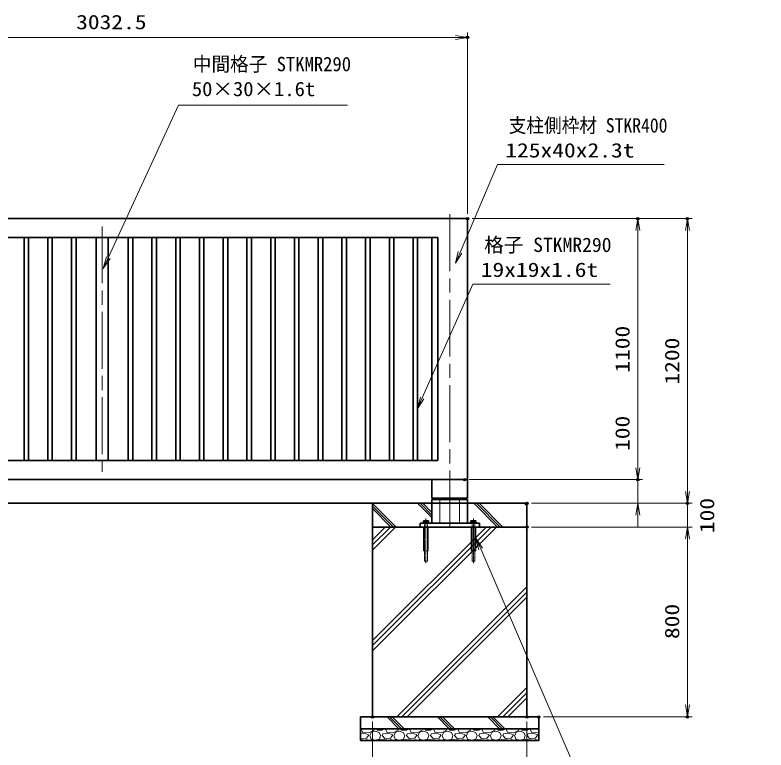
# Model space of a CAD drawing. Units: millimetres at full size. Extents: x -5940 to 5940, y -4200 to 4200.
# Drawn here: x -2394 to 769, y -2539 to 559 of the extents above; entities that cross this region are included whole.
import ezdxf
from ezdxf.enums import TextEntityAlignment as Align

# ---------------------------------------------------------------- set-up
doc = ezdxf.new("R2010")
doc.units = ezdxf.units.MM
doc.header["$LTSCALE"] = 20
doc.header["$PDMODE"] = 32
doc.header["$PDSIZE"] = 10
doc.linetypes.add('DASHED', pattern=[7.5, 6, -1.5])
doc.linetypes.add('USER1', pattern=[18, 12, -1.5, 3, -1.5])
for name, color, linetype, lineweight in [('0-1_軸線', 200, 'USER1', 15), ('0-2_外形線', 7, 'Continuous', 35), ('0-3_寸法線', 4, 'Continuous', 18), ('0-4_0', 7, 'Continuous', 18), ('0-9_細線', 2, 'Continuous', 35), ('0-A_隠れ線', 140, 'DASHED', 18), ('0-F_ハッチング', 253, 'Continuous', 13)]:
    doc.layers.add(name, color=color, linetype=linetype, lineweight=lineweight)
doc.layers.add('0-5_Defpoints', color=7, linetype='Continuous')
doc.styles.add('ＭＳ ゴシック', font='')
doc.styles.get('ＭＳ ゴシック').set_extended_font_data('MS Gothic')

# ---------------------------------------------------------------- blocks, each defined once
blk = doc.blocks.new('PROFSP005ACXU6')
at = {"layer": '0-2_外形線'}
for p, q in [((12, 166), (12, 0)), ((199.9, 103.9), (12, 103.9)), ((12, -166), (12, 0)), ((216, 0), (216, 180)), ((199.9, -103.9), (12, -103.9))]:
    blk.add_line(p, q, dxfattribs=at)
for points in [[(108, 207.8), (12, 207.8), (12, 166), (0, 166), (0, 0)], [(108, -207.8), (12, -207.8), (12, -166), (0, -166), (0, 0)], [(216, 180), (199.9, 207.8), (108, 207.8)], [(216, 0), (216, -180), (199.9, -207.8), (108, -207.8)]]:
    blk.add_lwpolyline(points, dxfattribs=at)
for centre, radius, start, end in [((124, 155.9), 92, 325.61587, 34.38413), ((-127.9, 0), 343.9, 342.41211, 17.58789), ((124, -155.9), 92, 325.61587, 34.38413)]:
    blk.add_arc(centre, radius, start, end, dxfattribs=at)
blk = doc.blocks.new('A$C7A822601')
at = {"layer": '0-4_0', "rotation": 90}
blk.add_blockref('PROFSP005ACXU6', (0, 0), dxfattribs=at)
blk = doc.blocks.new('A$C6D307EEA')
at = {"layer": '0-1_軸線'}
for p, q in [((-2000, 706.8), (-2000, -3050.8)), ((2000, 706.8), (2000, -3050.8))]:
    blk.add_line(p, q, dxfattribs=at)
at = {"layer": '0-2_外形線'}
for p, q in [((-1500, 4000), (-1500, 2420)), ((-1500, 4000), (1500, 4000)), ((1500, 4000), (1500, 2420)), ((1500, 2420), (-1500, 2420)), ((1500, 2320), (-1500, 2320)), ((-1500, 2320), (-1500, 320)), ((1500, 2320), (1500, 320))]:
    blk.add_line(p, q, dxfattribs=at)
blk.add_lwpolyline([(-2500, 320), (2500, 320), (2500, 0), (-2500, 0)], close=True, dxfattribs=at)
at = {"layer": '0-9_細線'}
for p, q in [((-826, 2420), (-826, 2320)), ((826, 2420), (826, 2320))]:
    blk.add_line(p, q, dxfattribs=at)
at = {"layer": '0-A_隠れ線'}
for p, q in [((-826, 2320), (-826, 320)), ((826, 2320), (826, 320)), ((-2120, 320), (-2120, 0)), ((-2120, 0), (-2120, -2880)), ((-1880, 320), (-1880, 0)), ((-1880, -2880), (-1880, 0)), ((1800, 0), (1800, -2000)), ((1880, 320), (1880, 0)), ((2120, 320), (2120, 0)), ((2120, -2880), (2120, 0)), ((2200, -2000), (2200, 0)), ((1800, -2000), (2200, -2000)), ((-2120, -2880), (-1880, -2880))]:
    blk.add_line(p, q, dxfattribs=at)
for points in [[(-2200, 0), (-2200, -2000), (-1800, -2000), (-1800, 0)], [(1880, 0), (1880, -2880), (2120, -2880)]]:
    blk.add_lwpolyline(points, dxfattribs=at)
at = {"layer": '0-9_細線'}
for p in [(-2000, 320), (2000, 320)]:
    blk.add_blockref('A$C7A822601', p, dxfattribs=at)
blk = doc.blocks.new('_Open')
at = {"layer": '0-4_0'}
blk.add_line((-20, 3.333), (0, 0), dxfattribs=at)
blk.add_lwpolyline([(-20, -3.333), (0, 0), (-20, 0)], dxfattribs=at)
blk = doc.blocks.new('S37')
at = {"layer": '0-3_寸法線'}
for points in [[(-5703938.6, 54935164.4), (-5717621, 54935164.4), (-5727415.6, 54957903.2), (-5727811.2, 54958821.6)], [(-5727262.5, 54957969.2), (-5727811.2, 54958821.6), (-5727568.7, 54957837.3)]]:
    blk.add_lwpolyline(points, dxfattribs=at)
at = {"layer": '0-3_寸法線', "color": 254, "style": 'ＭＳ ゴシック'}
for s, width, p in [('アンカ-ボルト', 0.75, (-5716361, 54937661.2)), ('M12×160\u3000ユニクロ', 0.9, (-5716553, 54935561.2))]:
    blk.add_text(s, height=1212, dxfattribs=dict(at, width=width)).set_placement(p, align=Align.BOTTOM_LEFT)
blk = doc.blocks.new('S40')
at = {"layer": '0-3_寸法線'}
for points in [[(-5711973.2, 54990297.7), (-5726003, 54990297.7), (-5729146.5, 54982898.9), (-5729537.5, 54981978.6)], [(-5729299.9, 54982964.1), (-5729537.5, 54981978.6), (-5728993.1, 54982833.8)]]:
    blk.add_lwpolyline(points, dxfattribs=at)
at = {"layer": '0-3_寸法線', "color": 254, "style": 'ＭＳ ゴシック'}
for s, width, p in [('支柱側枠材 STKR400', 0.9, (-5725058, 54992637)), ('125x40x2.3t', 1.2, (-5725346, 54990537))]:
    blk.add_text(s, height=1212, dxfattribs=dict(at, width=width)).set_placement(p, align=Align.BOTTOM_LEFT)
blk = doc.blocks.new('S41')
at = {"layer": '0-3_寸法線'}
for points in [[(-5716516.4, 54980229.9), (-5728069.4, 54980229.9), (-5732344.3, 54970631.2), (-5732751.2, 54969717.7)], [(-5732496.6, 54970699), (-5732751.2, 54969717.7), (-5732192.1, 54970563.4)]]:
    blk.add_lwpolyline(points, dxfattribs=at)
at = {"layer": '0-3_寸法線', "color": 254, "style": 'ＭＳ ゴシック'}
blk.add_text('格子 STKMR290', height=1212, dxfattribs=at).set_placement((-5727124.4, 54982569.3), align=Align.BOTTOM_LEFT)
at = {"layer": '0-3_寸法線', "color": 254, "style": 'ＭＳ ゴシック', "width": 1.2}
blk.add_text('19x19x1.6t', height=1212, dxfattribs=at).set_placement((-5727412.4, 54980469.3), align=Align.BOTTOM_LEFT)
blk = doc.blocks.new('S43')
at = {"layer": '0-3_寸法線'}
for points in [[(-5738640, 54995309.2), (-5752860, 54995309.2), (-5758785.3, 54982442.7), (-5759203.5, 54981534.4)], [(-5758936.6, 54982512.4), (-5759203.5, 54981534.4), (-5758633.9, 54982373)]]:
    blk.add_lwpolyline(points, dxfattribs=at)
at = {"layer": '0-3_寸法線', "color": 254, "style": 'ＭＳ ゴシック'}
for s, width, p in [('中間格子 STKMR290', 0.95, (-5751667.2, 54997806)), ('50×30×1.6t', 1.05, (-5751744, 54995706))]:
    blk.add_text(s, height=1212, dxfattribs=dict(at, width=width)).set_placement(p, align=Align.BOTTOM_LEFT)

msp = doc.modelspace()

# ---------------------------------------------------------------- linework, layer by layer
at = {"layer": '0-1_軸線'}
for p, q in [((-562.97, -281.11), (-562.97, -1617.68)), ((-2026.72, -332.17), (-2026.72, -1366.17))]:
    msp.add_line(p, q, dxfattribs=at)
at = {"layer": '0-2_外形線'}
for p, q in [((-3520.47, -299.17), (-487.97, -299.17)), ((-487.97, -299.17), (-487.97, -1399.17)), ((-3440.47, -379.17), (-612.97, -379.17)), ((-612.97, -379.17), (-612.97, -1319.17)), ((-612.97, -1319.17), (-3440.47, -1319.17)), ((-487.97, -1399.17), (-3520.47, -1399.17)), ((-3887.97, -1499.17), (-237.97, -1499.17))]:
    msp.add_line(p, q, dxfattribs=at)
for points in [[(-2355.6, -1319.17), (-2336.6, -1319.17), (-2336.6, -379.17), (-2355.6, -379.17)], [(-2255.6, -1319.17), (-2236.6, -1319.17), (-2236.6, -379.17), (-2255.6, -379.17)], [(-2155.6, -1319.17), (-2136.6, -1319.17), (-2136.6, -379.17), (-2155.6, -379.17)], [(-2051.72, -1319.17), (-2001.72, -1319.17), (-2001.72, -379.17), (-2051.72, -379.17)], [(-1897.85, -1319.17), (-1916.85, -1319.17), (-1916.85, -379.17), (-1897.85, -379.17)], [(-1797.85, -1319.17), (-1816.85, -1319.17), (-1816.85, -379.17), (-1797.85, -379.17)], [(-1697.85, -1319.17), (-1716.85, -1319.17), (-1716.85, -379.17), (-1697.85, -379.17)], [(-1597.85, -1319.17), (-1616.85, -1319.17), (-1616.85, -379.17), (-1597.85, -379.17)], [(-1497.85, -1319.17), (-1516.85, -1319.17), (-1516.85, -379.17), (-1497.85, -379.17)], [(-1397.85, -1319.17), (-1416.85, -1319.17), (-1416.85, -379.17), (-1397.85, -379.17)], [(-1297.85, -1319.17), (-1316.85, -1319.17), (-1316.85, -379.17), (-1297.85, -379.17)], [(-1216.85, -1319.17), (-1197.85, -1319.17), (-1197.85, -379.17), (-1216.85, -379.17)], [(-1116.85, -1319.17), (-1097.85, -1319.17), (-1097.85, -379.17), (-1116.85, -379.17)], [(-1016.85, -1319.17), (-997.85, -1319.17), (-997.85, -379.17), (-1016.85, -379.17)], [(-916.85, -1319.17), (-897.85, -1319.17), (-897.85, -379.17), (-916.85, -379.17)], [(-816.85, -1319.17), (-797.85, -1319.17), (-797.85, -379.17), (-816.85, -379.17)], [(-716.85, -1319.17), (-697.85, -1319.17), (-697.85, -379.17), (-716.85, -379.17)], [(-887.97, -1599.17), (-237.97, -1599.17), (-237.97, -1499.17), (-887.97, -1499.17)], [(-887.97, -1599.17), (-237.97, -1599.17), (-237.97, -2399.17), (-887.97, -2399.17)], [(-937.97, -2399.17), (-187.97, -2399.17), (-187.97, -2449.17), (-937.97, -2449.17)], [(-187.97, -2449.17), (-937.97, -2449.17), (-937.97, -2499.17), (-187.97, -2499.17)]]:
    msp.add_lwpolyline(points, close=True, dxfattribs=at)
at = {"layer": '0-3_寸法線'}
for p, q in [((-487.97, -279.17), (-487.97, 484.2)), ((-3520.47, 464.2), (-487.97, 464.2)), ((-467.97, -299.17), (249.38, -299.17)), ((-467.97, -299.17), (458.12, -299.17)), ((229.38, -1399.17), (229.38, -299.17)), ((438.12, -1499.17), (438.12, -299.17)), ((229.38, -1349.17), (229.38, -1299.17)), ((-480.47, -1399.17), (249.38, -1399.17)), ((-480.47, -1399.17), (249.38, -1399.17)), ((229.38, -1499.17), (229.38, -1399.17)), ((438.12, -1449.17), (438.12, -1399.17)), ((-217.97, -1499.17), (249.38, -1499.17)), ((-217.97, -1499.17), (458.12, -1499.17)), ((-217.97, -1499.17), (458.12, -1499.17)), ((438.12, -1599.17), (438.12, -1499.17)), ((229.38, -1549.17), (229.38, -1599.17)), ((-217.97, -1599.17), (458.12, -1599.17)), ((-217.97, -1599.17), (458.12, -1599.17)), ((438.12, -1599.17), (438.12, -2399.17)), ((438.12, -1649.17), (438.12, -1699.17)), ((-167.97, -2399.17), (458.12, -2399.17)), ((-887.97, -2419.17), (-887.97, -2847.77)), ((-237.97, -2419.17), (-237.97, -2847.77))]:
    msp.add_line(p, q, dxfattribs=at)
at = {"layer": '0-5_Defpoints'}
for p in [(-487.97, 464.2), (-487.97, -299.17), (-487.97, -299.17), (229.38, -299.17), (438.12, -299.17), (-500.47, -1399.17), (229.38, -1399.17), (-237.97, -1499.17), (438.12, -1499.17), (-237.97, -1599.17), (-887.97, -2399.17), (-237.97, -2399.17), (-187.97, -2399.17), (438.12, -2399.17)]:
    msp.add_point(p, dxfattribs=at)
at = {"layer": '0-9_細線'}
msp.add_line((-637.97, -379.17), (-637.97, -1319.17), dxfattribs=at)
at = {"layer": '0-F_ハッチング'}
for p, q in [((-788.73, -1599.17), (-887.97, -1499.92)), ((-799.6, -1599.17), (-887.97, -1510.8)), ((-637.97, -1559.54), (-698.35, -1499.17)), ((-637.97, -1548.67), (-687.47, -1499.17)), ((-637.97, -1537.79), (-676.6, -1499.17)), ((-361.21, -1599.17), (-461.21, -1499.17)), ((-350.34, -1599.17), (-450.34, -1499.17)), ((-339.46, -1599.17), (-439.46, -1499.17)), ((-237.97, -1510.28), (-249.08, -1499.17)), ((-237.97, -1499.4), (-238.21, -1499.17)), ((-810.48, -1599.17), (-887.97, -1521.67)), ((-887.97, -1653.04), (-834.1, -1599.17)), ((-887.97, -2077.31), (-409.83, -1599.17)), ((-887.97, -1674.79), (-812.35, -1599.17)), ((-887.97, -2099.06), (-388.08, -1599.17)), ((-887.97, -1696.54), (-790.6, -1599.17)), ((-887.97, -2120.81), (-366.33, -1599.17)), ((-785.57, -2399.17), (-237.97, -1851.57)), ((-763.82, -2399.17), (-237.97, -1873.32)), ((-742.07, -2399.17), (-237.97, -1895.07)), ((-361.3, -2399.17), (-237.97, -2275.83)), ((-339.55, -2399.17), (-237.97, -2297.58)), ((-317.8, -2399.17), (-237.97, -2319.33)), ((-776.9, -2449.17), (-826.9, -2399.17)), ((-766.02, -2449.17), (-816.02, -2399.17)), ((-755.15, -2449.17), (-805.15, -2399.17)), ((-564.77, -2449.17), (-614.77, -2399.17)), ((-553.89, -2449.17), (-603.89, -2399.17)), ((-543.02, -2449.17), (-593.02, -2399.17)), ((-352.63, -2449.17), (-402.63, -2399.17)), ((-341.76, -2449.17), (-391.76, -2399.17)), ((-330.88, -2449.17), (-380.88, -2399.17)), ((-187.97, -2401.7), (-190.5, -2399.17)), ((-935.35, -2452.88), (-932, -2449.17)), ((-928.23, -2465.07), (-935.35, -2452.88)), ((-902.83, -2467.1), (-928.23, -2465.07)), ((-881.5, -2455.93), (-902.83, -2467.1)), ((-898.77, -2478.28), (-892.67, -2464.06)), ((-892.67, -2464.06), (-876.42, -2458.98)), ((-879.57, -2449.17), (-881.5, -2455.93)), ((-876.42, -2458.98), (-860.16, -2465.07)), ((-870.71, -2449.17), (-868.29, -2454.91)), ((-868.29, -2454.91), (-846.95, -2455.93)), ((-860.16, -2465.07), (-854.07, -2478.28)), ((-846.95, -2455.93), (-838.2, -2449.17)), ((-833.75, -2452.88), (-830.4, -2449.17)), ((-826.63, -2465.07), (-833.75, -2452.88)), ((-801.23, -2467.1), (-826.63, -2465.07)), ((-779.9, -2455.93), (-801.23, -2467.1)), ((-797.17, -2478.28), (-791.07, -2464.06)), ((-791.07, -2464.06), (-774.82, -2458.98)), ((-777.97, -2449.17), (-779.9, -2455.93)), ((-774.82, -2458.98), (-758.56, -2465.07)), ((-769.11, -2449.17), (-766.69, -2454.91)), ((-766.69, -2454.91), (-745.35, -2455.93)), ((-758.56, -2465.07), (-752.47, -2478.28)), ((-745.35, -2455.93), (-736.6, -2449.17)), ((-732.15, -2452.88), (-728.8, -2449.17)), ((-725.03, -2465.07), (-732.15, -2452.88)), ((-699.63, -2467.1), (-725.03, -2465.07)), ((-678.3, -2455.93), (-699.63, -2467.1)), ((-695.57, -2478.28), (-689.47, -2464.06)), ((-689.47, -2464.06), (-673.22, -2458.98)), ((-676.37, -2449.17), (-678.3, -2455.93)), ((-673.22, -2458.98), (-656.96, -2465.07)), ((-667.51, -2449.17), (-665.09, -2454.91)), ((-665.09, -2454.91), (-643.75, -2455.93)), ((-656.96, -2465.07), (-650.87, -2478.28)), ((-643.75, -2455.93), (-635, -2449.17)), ((-630.55, -2452.88), (-627.2, -2449.17)), ((-623.43, -2465.07), (-630.55, -2452.88)), ((-598.03, -2467.1), (-623.43, -2465.07)), ((-576.7, -2455.93), (-598.03, -2467.1)), ((-593.97, -2478.28), (-587.87, -2464.06)), ((-587.87, -2464.06), (-571.62, -2458.98)), ((-574.77, -2449.17), (-576.7, -2455.93)), ((-571.62, -2458.98), (-555.36, -2465.07)), ((-565.91, -2449.17), (-563.49, -2454.91)), ((-563.49, -2454.91), (-542.15, -2455.93)), ((-555.36, -2465.07), (-549.27, -2478.28)), ((-542.15, -2455.93), (-533.4, -2449.17)), ((-528.95, -2452.88), (-525.6, -2449.17)), ((-521.83, -2465.07), (-528.95, -2452.88)), ((-496.43, -2467.1), (-521.83, -2465.07)), ((-475.1, -2455.93), (-496.43, -2467.1)), ((-492.37, -2478.28), (-486.27, -2464.06)), ((-486.27, -2464.06), (-470.02, -2458.98)), ((-473.17, -2449.17), (-475.1, -2455.93)), ((-470.02, -2458.98), (-453.76, -2465.07)), ((-464.31, -2449.17), (-461.89, -2454.91)), ((-461.89, -2454.91), (-440.55, -2455.93)), ((-453.76, -2465.07), (-447.67, -2478.28)), ((-440.55, -2455.93), (-431.8, -2449.17)), ((-427.35, -2452.88), (-424, -2449.17)), ((-420.23, -2465.07), (-427.35, -2452.88)), ((-394.83, -2467.1), (-420.23, -2465.07)), ((-373.5, -2455.93), (-394.83, -2467.1)), ((-390.77, -2478.28), (-384.67, -2464.06)), ((-384.67, -2464.06), (-368.42, -2458.98)), ((-371.57, -2449.17), (-373.5, -2455.93)), ((-368.42, -2458.98), (-352.16, -2465.07)), ((-362.71, -2449.17), (-360.29, -2454.91)), ((-360.29, -2454.91), (-338.95, -2455.93)), ((-352.16, -2465.07), (-346.07, -2478.28)), ((-338.95, -2455.93), (-330.2, -2449.17)), ((-325.75, -2452.88), (-322.4, -2449.17)), ((-318.63, -2465.07), (-325.75, -2452.88)), ((-293.23, -2467.1), (-318.63, -2465.07)), ((-271.9, -2455.93), (-293.23, -2467.1)), ((-289.17, -2478.28), (-283.07, -2464.06)), ((-283.07, -2464.06), (-266.82, -2458.98)), ((-269.97, -2449.17), (-271.9, -2455.93)), ((-266.82, -2458.98), (-250.56, -2465.07)), ((-261.11, -2449.17), (-258.69, -2454.91)), ((-258.69, -2454.91), (-237.35, -2455.93)), ((-250.56, -2465.07), (-244.47, -2478.28)), ((-237.35, -2455.93), (-228.6, -2449.17)), ((-224.15, -2452.88), (-220.8, -2449.17)), ((-217.03, -2465.07), (-224.15, -2452.88)), ((-191.63, -2467.1), (-217.03, -2465.07)), ((-187.97, -2465.19), (-191.63, -2467.1)), ((-926.2, -2468.12), (-937.97, -2469.36)), ((-937.38, -2490.47), (-937.97, -2489.83)), ((-929.25, -2496.57), (-937.97, -2495.84)), ((-914.01, -2488.44), (-937.38, -2490.47)), ((-927.66, -2499.17), (-929.25, -2496.57)), ((-905.88, -2473.2), (-926.2, -2468.12)), ((-911.98, -2494.54), (-919.09, -2497.58)), ((-919.09, -2497.58), (-918.46, -2499.17)), ((-904.87, -2478.28), (-914.01, -2488.44)), ((-899.79, -2498.6), (-911.98, -2494.54)), ((-904.87, -2478.28), (-905.88, -2473.2)), ((-899.79, -2478.28), (-893.69, -2492.5)), ((-893.69, -2492.5), (-876.42, -2497.58)), ((-876.42, -2497.58), (-859.15, -2492.5)), ((-859.15, -2492.5), (-854.07, -2478.28)), ((-852.03, -2494.54), (-857.11, -2499.17)), ((-827.65, -2496.57), (-852.03, -2494.54)), ((-846.95, -2478.28), (-843.91, -2470.15)), ((-835.78, -2490.47), (-846.95, -2478.28)), ((-824.6, -2468.12), (-843.91, -2470.15)), ((-812.41, -2488.44), (-835.78, -2490.47)), ((-826.06, -2499.17), (-827.65, -2496.57)), ((-804.28, -2473.2), (-824.6, -2468.12)), ((-810.38, -2494.54), (-817.49, -2497.58)), ((-817.49, -2497.58), (-816.86, -2499.17)), ((-803.27, -2478.28), (-812.41, -2488.44)), ((-798.19, -2498.6), (-810.38, -2494.54)), ((-803.27, -2478.28), (-804.28, -2473.2)), ((-798.19, -2478.28), (-792.09, -2492.5)), ((-792.09, -2492.5), (-774.82, -2497.58)), ((-774.82, -2497.58), (-757.55, -2492.5)), ((-757.55, -2492.5), (-752.47, -2478.28)), ((-750.43, -2494.54), (-755.51, -2499.17)), ((-726.05, -2496.57), (-750.43, -2494.54)), ((-745.35, -2478.28), (-742.31, -2470.15)), ((-734.18, -2490.47), (-745.35, -2478.28)), ((-723, -2468.12), (-742.31, -2470.15)), ((-710.81, -2488.44), (-734.18, -2490.47)), ((-724.46, -2499.17), (-726.05, -2496.57)), ((-702.68, -2473.2), (-723, -2468.12)), ((-708.78, -2494.54), (-715.89, -2497.58)), ((-715.89, -2497.58), (-715.26, -2499.17)), ((-701.67, -2478.28), (-710.81, -2488.44)), ((-696.59, -2498.6), (-708.78, -2494.54)), ((-701.67, -2478.28), (-702.68, -2473.2)), ((-696.59, -2478.28), (-690.49, -2492.5)), ((-690.49, -2492.5), (-673.22, -2497.58)), ((-673.22, -2497.58), (-655.95, -2492.5)), ((-655.95, -2492.5), (-650.87, -2478.28)), ((-648.83, -2494.54), (-653.91, -2499.17)), ((-624.45, -2496.57), (-648.83, -2494.54)), ((-643.75, -2478.28), (-640.71, -2470.15)), ((-632.58, -2490.47), (-643.75, -2478.28)), ((-621.4, -2468.12), (-640.71, -2470.15)), ((-609.21, -2488.44), (-632.58, -2490.47)), ((-622.86, -2499.17), (-624.45, -2496.57)), ((-601.08, -2473.2), (-621.4, -2468.12)), ((-607.18, -2494.54), (-614.29, -2497.58)), ((-614.29, -2497.58), (-613.66, -2499.17)), ((-600.07, -2478.28), (-609.21, -2488.44)), ((-594.99, -2498.6), (-607.18, -2494.54)), ((-600.07, -2478.28), (-601.08, -2473.2)), ((-594.99, -2478.28), (-588.89, -2492.5)), ((-588.89, -2492.5), (-571.62, -2497.58)), ((-571.62, -2497.58), (-554.35, -2492.5)), ((-554.35, -2492.5), (-549.27, -2478.28)), ((-547.23, -2494.54), (-552.31, -2499.17)), ((-522.85, -2496.57), (-547.23, -2494.54)), ((-542.15, -2478.28), (-539.11, -2470.15)), ((-530.98, -2490.47), (-542.15, -2478.28)), ((-519.8, -2468.12), (-539.11, -2470.15)), ((-507.61, -2488.44), (-530.98, -2490.47)), ((-521.26, -2499.17), (-522.85, -2496.57)), ((-499.48, -2473.2), (-519.8, -2468.12)), ((-505.58, -2494.54), (-512.69, -2497.58)), ((-512.69, -2497.58), (-512.06, -2499.17)), ((-498.47, -2478.28), (-507.61, -2488.44)), ((-493.39, -2498.6), (-505.58, -2494.54)), ((-498.47, -2478.28), (-499.48, -2473.2)), ((-493.39, -2478.28), (-487.29, -2492.5)), ((-487.29, -2492.5), (-470.02, -2497.58)), ((-470.02, -2497.58), (-452.75, -2492.5)), ((-452.75, -2492.5), (-447.67, -2478.28)), ((-445.63, -2494.54), (-450.71, -2499.17)), ((-421.25, -2496.57), (-445.63, -2494.54)), ((-440.55, -2478.28), (-437.51, -2470.15)), ((-429.38, -2490.47), (-440.55, -2478.28)), ((-418.2, -2468.12), (-437.51, -2470.15)), ((-406.01, -2488.44), (-429.38, -2490.47)), ((-419.66, -2499.17), (-421.25, -2496.57)), ((-397.88, -2473.2), (-418.2, -2468.12)), ((-403.98, -2494.54), (-411.09, -2497.58)), ((-411.09, -2497.58), (-410.46, -2499.17)), ((-396.87, -2478.28), (-406.01, -2488.44)), ((-391.79, -2498.6), (-403.98, -2494.54)), ((-396.87, -2478.28), (-397.88, -2473.2)), ((-391.79, -2478.28), (-385.69, -2492.5)), ((-385.69, -2492.5), (-368.42, -2497.58)), ((-368.42, -2497.58), (-351.15, -2492.5)), ((-351.15, -2492.5), (-346.07, -2478.28)), ((-344.03, -2494.54), (-349.11, -2499.17)), ((-319.65, -2496.57), (-344.03, -2494.54)), ((-338.95, -2478.28), (-335.91, -2470.15)), ((-327.78, -2490.47), (-338.95, -2478.28)), ((-316.6, -2468.12), (-335.91, -2470.15)), ((-304.41, -2488.44), (-327.78, -2490.47)), ((-318.06, -2499.17), (-319.65, -2496.57)), ((-296.28, -2473.2), (-316.6, -2468.12)), ((-302.38, -2494.54), (-309.49, -2497.58)), ((-309.49, -2497.58), (-308.86, -2499.17)), ((-295.27, -2478.28), (-304.41, -2488.44)), ((-290.19, -2498.6), (-302.38, -2494.54)), ((-295.27, -2478.28), (-296.28, -2473.2)), ((-290.19, -2478.28), (-284.09, -2492.5)), ((-284.09, -2492.5), (-266.82, -2497.58)), ((-266.82, -2497.58), (-249.55, -2492.5)), ((-249.55, -2492.5), (-244.47, -2478.28)), ((-242.43, -2494.54), (-247.51, -2499.17)), ((-218.05, -2496.57), (-242.43, -2494.54)), ((-237.35, -2478.28), (-234.31, -2470.15)), ((-226.18, -2490.47), (-237.35, -2478.28)), ((-215, -2468.12), (-234.31, -2470.15)), ((-202.81, -2488.44), (-226.18, -2490.47)), ((-216.46, -2499.17), (-218.05, -2496.57)), ((-194.68, -2473.2), (-215, -2468.12)), ((-200.78, -2494.54), (-207.89, -2497.58)), ((-207.89, -2497.58), (-207.26, -2499.17)), ((-193.67, -2478.28), (-202.81, -2488.44)), ((-188.59, -2498.6), (-200.78, -2494.54)), ((-193.67, -2478.28), (-194.68, -2473.2)), ((-188.59, -2478.28), (-187.97, -2479.72)), ((-900.73, -2499.17), (-899.79, -2498.6)), ((-799.13, -2499.17), (-798.19, -2498.6)), ((-697.53, -2499.17), (-696.59, -2498.6)), ((-595.93, -2499.17), (-594.99, -2498.6)), ((-494.33, -2499.17), (-493.39, -2498.6)), ((-392.73, -2499.17), (-391.79, -2498.6)), ((-291.13, -2499.17), (-290.19, -2498.6)), ((-189.53, -2499.17), (-188.59, -2498.6))]:
    msp.add_line(p, q, dxfattribs=at)

# ---------------------------------------------------------------- block references
at = {"layer": '0-2_外形線', "xscale": 0.05, "yscale": 0.05}
msp.add_blockref('A$C6D307EEA', (-562.97, -1599.17), dxfattribs=at)
at = {"layer": '0-3_寸法線'}
for name, p, xscale, yscale in [('_Open', (-487.97, 464.2), 2.5, 2.5), ('S43', (285938.41, -2749586.79), 0.05, 0.05), ('S40', (285938.41, -2749586.79), 0.05, 0.05), ('S41', (285938.41, -2749586.79), 0.05, 0.05), ('S37', (285938.41, -2749586.79), 0.05, 0.05)]:
    msp.add_blockref(name, p, dxfattribs=dict(at, xscale=xscale, yscale=yscale))
at = {"layer": '0-3_寸法線', "xscale": 2.5, "yscale": 2.5}
for p, rotation in [((229.38, -299.17), 90), ((438.12, -299.17), 90), ((229.38, -1399.17), 270), ((229.38, -1399.17), 270), ((438.12, -1499.17), 270), ((438.12, -1499.17), 270), ((229.38, -1499.17), 90), ((438.12, -1599.17), 90), ((438.12, -1599.17), 90), ((438.12, -2399.17), 270)]:
    msp.add_blockref('_Open', p, dxfattribs=dict(at, rotation=rotation))

# ---------------------------------------------------------------- texts
at = {"layer": '0-3_寸法線', "color": 254, "style": 'ＭＳ ゴシック', "width": 1.2}
msp.add_text('3032.5', height=60.56, dxfattribs=at).set_placement((-2136.22, 480.54), align=Align.BOTTOM_LEFT)
for s, p in [('1100', (213.04, -948.77)), ('1200', (421.78, -998.77)), ('100', (213.04, -1278.57)), ('100', (569.3, -1624.77)), ('800', (421.78, -2071.17))]:
    msp.add_text(s, height=60.56, rotation=90, dxfattribs=at).set_placement(p, align=Align.BOTTOM_LEFT)

doc.saveas('drawing.dxf')
